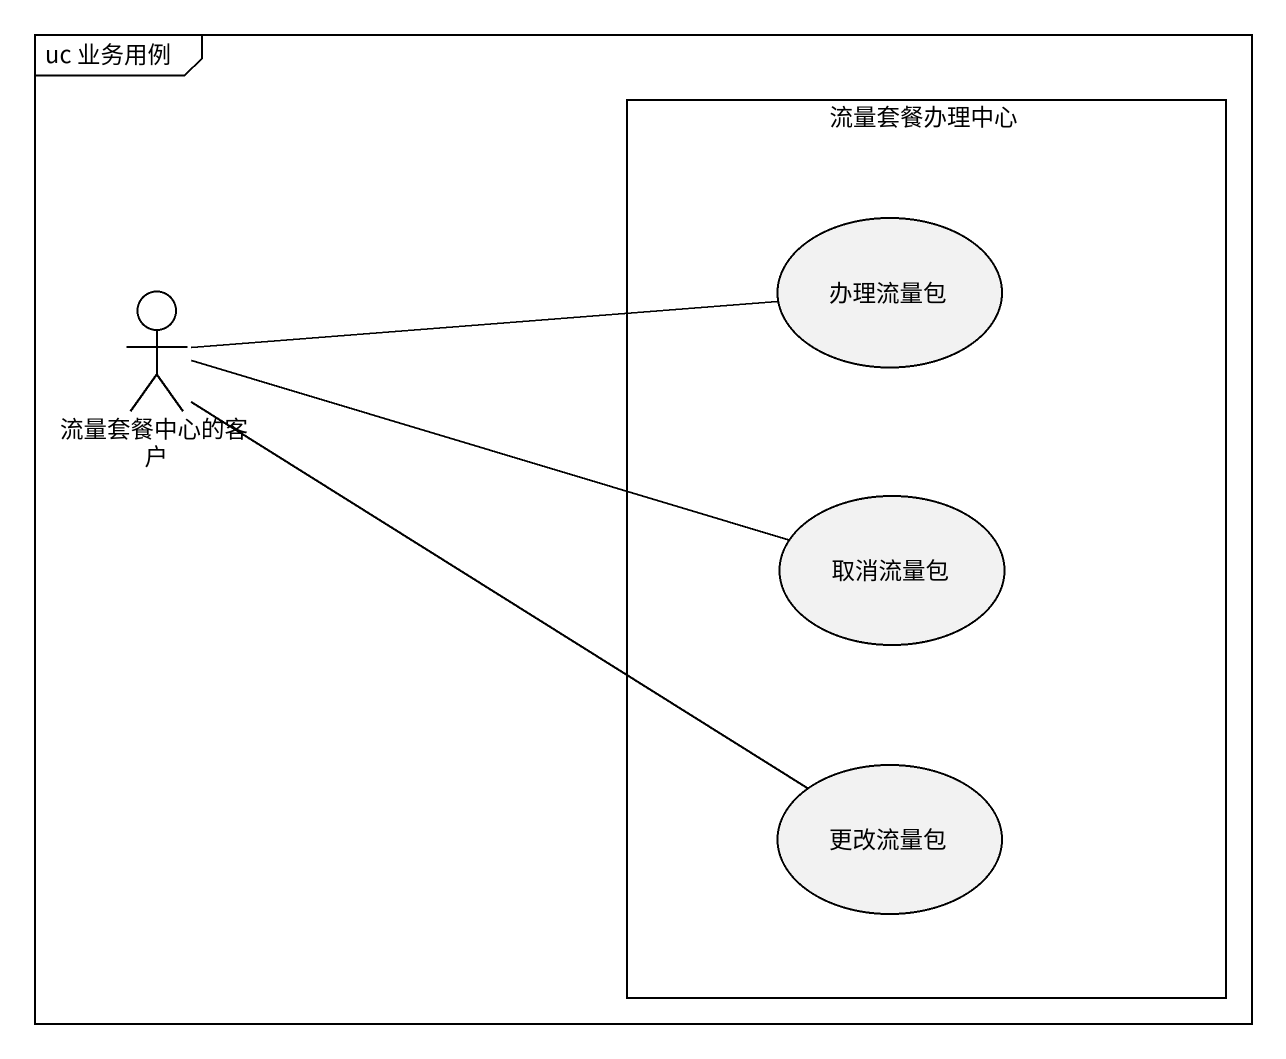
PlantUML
@startuml
mainframe uc 业务用例
rectangle 流量套餐办理中心 {
  usecase 办理流量包
  usecase 取消流量包
  usecase 更改流量包
}
actor 流量套餐中心的客户
流量套餐中心的客户 -right- 办理流量包
流量套餐中心的客户 -right- 取消流量包
流量套餐中心的客户 -right- 更改流量包
@enduml
